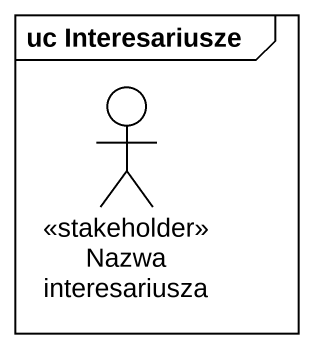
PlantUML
@startuml
mainframe uc Interesariusze
actor "Nazwa interesariusza" as Nazwa_interesariusza <<stakeholder>>
@enduml
